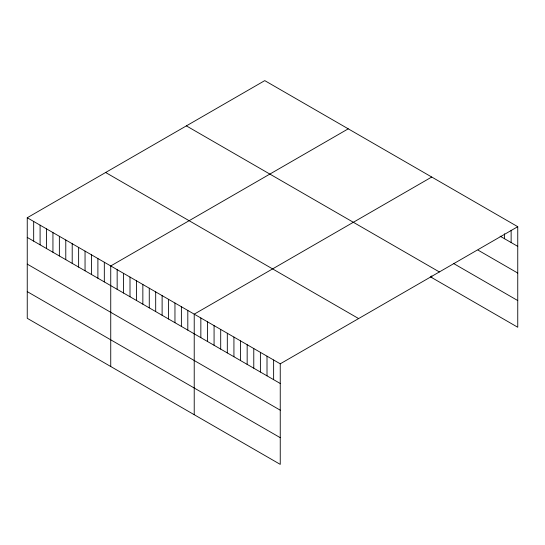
<?xml version="1.0" encoding="UTF-8"?>
<svg xmlns="http://www.w3.org/2000/svg" width="545" height="545" viewBox="0 0 545 545"><rect width="100%" height="100%" fill="white"/><g stroke="black" fill="none" stroke-linecap="round" stroke-linejoin="round"><path stroke-width="0.82" d="M27.25 217.748L280.246 363.815L280.246 464.374L27.25 318.307L27.25 217.748L264.754 80.626L517.75 226.693L517.75 327.252L430.305 276.765M348.241 128.831L110.737 265.953L110.737 366.506M431.729 177.03L194.224 314.152L194.224 414.711M280.246 363.815L517.75 226.693M500.106 236.176L517.75 246.367M478.047 250.135L517.75 273.059M453.787 263.63L517.75 300.561M186.376 125.881L439.372 271.948M105.628 172.499L358.624 318.566M27.25 237.422L280.246 383.489M27.25 264.114L280.246 410.181M27.25 291.616L280.246 437.676M511.135 230.249L511.135 242.545M504.513 233.805L504.513 238.724M431.729 275.92L431.729 277.589M273.631 359.993L273.631 379.667M267.009 356.178L267.009 375.846M260.394 352.356L260.394 372.024M253.779 348.534L253.779 368.202M247.164 344.713L247.164 364.387M240.543 340.897L240.543 360.565M233.928 337.076L233.928 356.743M227.313 333.254L227.313 352.922M220.698 329.432L220.698 349.107M214.076 325.617L214.076 345.285M207.461 321.795L207.461 341.463M200.846 317.973L200.846 337.641M187.807 310.446L187.807 330.113M181.383 306.74L181.383 326.407M174.959 303.034L174.959 322.701M168.541 299.321L168.541 318.995M162.117 295.615L162.117 315.283M155.693 291.909L155.693 311.577M149.269 288.196L149.269 307.87M142.851 284.49L142.851 304.158M136.427 280.784L136.427 300.452M130.003 277.078L130.003 296.746M123.586 273.365L123.586 293.04M117.161 269.659L117.161 289.327M104.32 262.247L104.32 281.915M97.896 258.534L97.896 278.209M91.471 254.828L91.471 274.496M85.047 251.122L85.047 270.79M78.63 247.416L78.63 267.084M72.206 243.704L72.206 263.378M65.782 239.998L65.782 259.665M59.364 236.292L59.364 255.959M52.94 232.579L52.94 252.253M46.516 228.873L46.516 248.54M40.092 225.167L40.092 244.834M33.674 221.461L33.674 241.128"/></g></svg>
